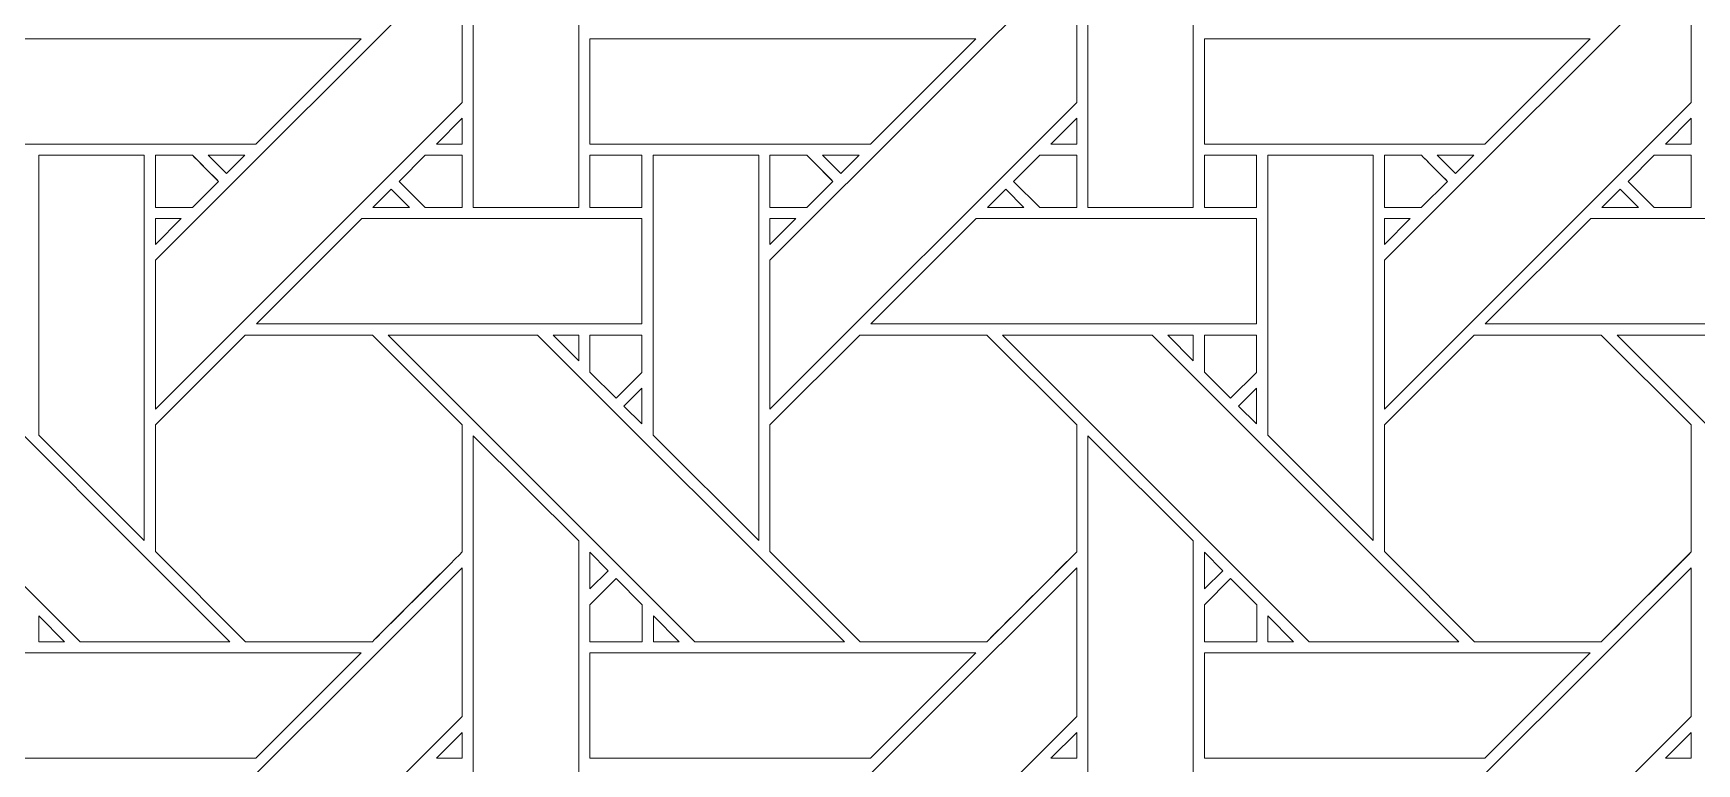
# Model space of a CAD drawing. Header units: inches. Extents: x 4.4 to 20.4, y 1.1 to 17.1.
# Drawn here: x 15.278 to 17.846, y 8.195 to 9.324 of the extents above; entities that cross this region are included whole.
import ezdxf

# ---------------------------------------------------------------- set-up
doc = ezdxf.new("R2010")
doc.units = ezdxf.units.IN
doc.header["$MEASUREMENT"] = 0
doc.layers.add('Design', color=7, linetype='Continuous', lineweight=0)

msp = doc.modelspace()

# ---------------------------------------------------------------- linework, layer by layer
at = {"layer": 'Design'}
for points, knots in [([(12.3829, 17.0948), (7.9646, 17.0948), (4.3829, 13.513), (4.3829, 9.0948), (4.3829, 4.6765), (7.9646, 1.0948), (12.3829, 1.0948), (16.8011, 1.0948), (20.3829, 4.6765), (20.3829, 9.0948), (20.3829, 13.513), (16.8011, 17.0948), (12.3829, 17.0948)], [0, 0, 0, 0, 1, 1, 1, 2, 2, 2, 3, 3, 3, 4, 4, 4, 4]), ([(12.3829, 16.2388), (8.4373, 16.2388), (5.2388, 13.0403), (5.2388, 9.0948), (5.2388, 5.1492), (8.4373, 1.9507), (12.3829, 1.9507), (16.3284, 1.9507), (19.5269, 5.1492), (19.5269, 9.0948), (19.5269, 13.0403), (16.3284, 16.2388), (12.3829, 16.2388)], [0, 0, 0, 0, 1, 1, 1, 2, 2, 2, 3, 3, 3, 4, 4, 4, 4]), ([(15.9574, 9.0544), (15.9574, 9.0544), (15.9574, 9.6503), (15.9574, 9.6503), (15.9574, 9.6503), (16.1201, 9.4881), (16.1201, 9.4881), (16.1201, 9.4881), (16.1201, 9.0544), (16.1201, 9.0544), (16.1201, 9.0544), (15.9574, 9.0544), (15.9574, 9.0544)], [0, 0, 0, 0, 1, 1, 1, 2, 2, 2, 3, 3, 3, 4, 4, 4, 4]), ([(16.9061, 9.0544), (16.9061, 9.0544), (16.9061, 9.6503), (16.9061, 9.6503), (16.9061, 9.6503), (17.0689, 9.4881), (17.0689, 9.4881), (17.0689, 9.4881), (17.0689, 9.0544), (17.0689, 9.0544), (17.0689, 9.0544), (16.9061, 9.0544), (16.9061, 9.0544)], [0, 0, 0, 0, 1, 1, 1, 2, 2, 2, 3, 3, 3, 4, 4, 4, 4]), ([(15.4666, 8.743), (15.4666, 8.743), (15.4666, 8.9731), (15.4666, 8.9731), (15.4666, 8.9731), (15.9403, 9.4467), (15.9403, 9.4467), (15.9403, 9.4467), (15.9403, 9.2166), (15.9403, 9.2166), (15.9403, 9.2166), (15.4666, 8.743), (15.4666, 8.743)], [0, 0, 0, 0, 1, 1, 1, 2, 2, 2, 3, 3, 3, 4, 4, 4, 4]), ([(16.889, 9.2166), (16.889, 9.2166), (16.4153, 8.743), (16.4153, 8.743), (16.4153, 8.743), (16.4153, 8.9731), (16.4153, 8.9731), (16.4153, 8.9731), (16.889, 9.4467), (16.889, 9.4467), (16.889, 9.4467), (16.889, 9.2166), (16.889, 9.2166)], [0, 0, 0, 0, 1, 1, 1, 2, 2, 2, 3, 3, 3, 4, 4, 4, 4]), ([(17.8377, 9.2166), (17.8377, 9.2166), (17.364, 8.743), (17.364, 8.743), (17.364, 8.743), (17.364, 8.9731), (17.364, 8.9731), (17.364, 8.9731), (17.8377, 9.4467), (17.8377, 9.4467), (17.8377, 9.4467), (17.8377, 9.2166), (17.8377, 9.2166)], [0, 0, 0, 0, 1, 1, 1, 2, 2, 2, 3, 3, 3, 4, 4, 4, 4]), ([(15.6217, 9.1525), (15.6217, 9.1525), (15.1887, 9.1525), (15.1887, 9.1525), (15.1887, 9.1525), (15.1887, 9.3152), (15.1887, 9.3152), (15.1887, 9.3152), (15.7844, 9.3152), (15.7844, 9.3152), (15.7844, 9.3152), (15.6217, 9.1525), (15.6217, 9.1525)], [0, 0, 0, 0, 1, 1, 1, 2, 2, 2, 3, 3, 3, 4, 4, 4, 4]), ([(16.5704, 9.1525), (16.5704, 9.1525), (16.1375, 9.1525), (16.1375, 9.1525), (16.1375, 9.1525), (16.1375, 9.3152), (16.1375, 9.3152), (16.1375, 9.3152), (16.7332, 9.3152), (16.7332, 9.3152), (16.7332, 9.3152), (16.5704, 9.1525), (16.5704, 9.1525)], [0, 0, 0, 0, 1, 1, 1, 2, 2, 2, 3, 3, 3, 4, 4, 4, 4]), ([(17.5191, 9.1525), (17.5191, 9.1525), (17.0862, 9.1525), (17.0862, 9.1525), (17.0862, 9.1525), (17.0862, 9.3152), (17.0862, 9.3152), (17.0862, 9.3152), (17.6819, 9.3152), (17.6819, 9.3152), (17.6819, 9.3152), (17.5191, 9.1525), (17.5191, 9.1525)], [0, 0, 0, 0, 1, 1, 1, 2, 2, 2, 3, 3, 3, 4, 4, 4, 4]), ([(15.9403, 9.1923), (15.9403, 9.1923), (15.9403, 9.1525), (15.9403, 9.1525), (15.9403, 9.1525), (15.9005, 9.1525), (15.9005, 9.1525), (15.9005, 9.1525), (15.9403, 9.1923), (15.9403, 9.1923)], [0, 0, 0, 0, 1, 1, 1, 2, 2, 2, 3, 3, 3, 3]), ([(16.889, 9.1923), (16.889, 9.1923), (16.889, 9.1525), (16.889, 9.1525), (16.889, 9.1525), (16.8492, 9.1525), (16.8492, 9.1525), (16.8492, 9.1525), (16.889, 9.1923), (16.889, 9.1923)], [0, 0, 0, 0, 1, 1, 1, 2, 2, 2, 3, 3, 3, 3]), ([(17.8377, 9.1923), (17.8377, 9.1923), (17.8377, 9.1525), (17.8377, 9.1525), (17.8377, 9.1525), (17.7979, 9.1525), (17.7979, 9.1525), (17.7979, 9.1525), (17.8377, 9.1923), (17.8377, 9.1923)], [0, 0, 0, 0, 1, 1, 1, 2, 2, 2, 3, 3, 3, 3]), ([(15.2865, 8.703), (15.2865, 8.703), (15.2865, 9.1352), (15.2865, 9.1352), (15.2865, 9.1352), (15.4494, 9.1352), (15.4494, 9.1352), (15.4494, 9.1352), (15.4494, 8.5401), (15.4494, 8.5401), (15.4494, 8.5401), (15.2865, 8.703), (15.2865, 8.703)], [0, 0, 0, 0, 1, 1, 1, 2, 2, 2, 3, 3, 3, 4, 4, 4, 4]), ([(15.4666, 9.0544), (15.4666, 9.0544), (15.4666, 9.1352), (15.4666, 9.1352), (15.4666, 9.1352), (15.5237, 9.1352), (15.5237, 9.1352), (15.5288, 9.1301), (15.5596, 9.0993), (15.564, 9.0948), (15.564, 9.0948), (15.5236, 9.0544), (15.5236, 9.0544), (15.5236, 9.0544), (15.4666, 9.0544), (15.4666, 9.0544)], [0, 0, 0, 0, 1, 1, 1, 2, 2, 2, 3, 3, 3, 4, 4, 4, 5, 5, 5, 5]), ([(15.564, 9.0948), (15.564, 9.0948), (15.5236, 9.0544), (15.5236, 9.0544), (15.5236, 9.0544), (15.4666, 9.0544), (15.4666, 9.0544), (15.4666, 9.0544), (15.4666, 9.1352), (15.4666, 9.1352), (15.4666, 9.1352), (15.5237, 9.1352), (15.5237, 9.1352), (15.5294, 9.1295), (15.564, 9.0948), (15.564, 9.0948)], [0, 0, 0, 0, 1, 1, 1, 2, 2, 2, 3, 3, 3, 4, 4, 4, 5, 5, 5, 5]), ([(15.548, 9.1352), (15.548, 9.1352), (15.6045, 9.1352), (15.6045, 9.1352), (15.6045, 9.1352), (15.5762, 9.107), (15.5762, 9.107), (15.5762, 9.107), (15.548, 9.1352), (15.548, 9.1352)], [0, 0, 0, 0, 1, 1, 1, 2, 2, 2, 3, 3, 3, 3]), ([(15.8832, 9.0544), (15.8832, 9.0544), (15.8428, 9.0948), (15.8428, 9.0948), (15.8428, 9.0948), (15.8832, 9.1352), (15.8832, 9.1352), (15.8832, 9.1352), (15.9403, 9.1352), (15.9403, 9.1352), (15.9403, 9.1352), (15.9403, 9.0544), (15.9403, 9.0544), (15.9403, 9.0544), (15.8832, 9.0544), (15.8832, 9.0544)], [0, 0, 0, 0, 1, 1, 1, 2, 2, 2, 3, 3, 3, 4, 4, 4, 5, 5, 5, 5]), ([(15.9403, 9.0544), (15.9403, 9.0544), (15.8832, 9.0544), (15.8832, 9.0544), (15.8832, 9.0544), (15.8428, 9.0948), (15.8428, 9.0948), (15.8428, 9.0948), (15.8832, 9.1352), (15.8832, 9.1352), (15.8832, 9.1352), (15.9403, 9.1352), (15.9403, 9.1352), (15.9403, 9.1352), (15.9403, 9.0544), (15.9403, 9.0544)], [0, 0, 0, 0, 1, 1, 1, 2, 2, 2, 3, 3, 3, 4, 4, 4, 5, 5, 5, 5]), ([(16.1375, 9.1352), (16.1375, 9.1352), (16.2177, 9.1352), (16.2177, 9.1352), (16.2177, 9.1352), (16.2177, 9.0544), (16.2177, 9.0544), (16.2177, 9.0544), (16.1375, 9.0544), (16.1375, 9.0544), (16.1375, 9.0544), (16.1375, 9.1352), (16.1375, 9.1352)], [0, 0, 0, 0, 1, 1, 1, 2, 2, 2, 3, 3, 3, 4, 4, 4, 4]), ([(16.1375, 9.0544), (16.1375, 9.0544), (16.1375, 9.1352), (16.1375, 9.1352), (16.1375, 9.1352), (16.2177, 9.1352), (16.2177, 9.1352), (16.2177, 9.1352), (16.2177, 9.0544), (16.2177, 9.0544), (16.2177, 9.0544), (16.1375, 9.0544), (16.1375, 9.0544)], [0, 0, 0, 0, 1, 1, 1, 2, 2, 2, 3, 3, 3, 4, 4, 4, 4]), ([(16.2352, 8.703), (16.2352, 8.703), (16.2352, 9.1352), (16.2352, 9.1352), (16.2352, 9.1352), (16.3982, 9.1352), (16.3982, 9.1352), (16.3982, 9.1352), (16.3982, 8.5401), (16.3982, 8.5401), (16.3982, 8.5401), (16.2352, 8.703), (16.2352, 8.703)], [0, 0, 0, 0, 1, 1, 1, 2, 2, 2, 3, 3, 3, 4, 4, 4, 4]), ([(16.4724, 9.1352), (16.4775, 9.1301), (16.5083, 9.0993), (16.5127, 9.0948), (16.5127, 9.0948), (16.4723, 9.0544), (16.4723, 9.0544), (16.4723, 9.0544), (16.4153, 9.0544), (16.4153, 9.0544), (16.4153, 9.0544), (16.4153, 9.1352), (16.4153, 9.1352), (16.4153, 9.1352), (16.4724, 9.1352), (16.4724, 9.1352)], [0, 0, 0, 0, 1, 1, 1, 2, 2, 2, 3, 3, 3, 4, 4, 4, 5, 5, 5, 5]), ([(16.4988, 9.1088), (16.4988, 9.1088), (16.5127, 9.0948), (16.5127, 9.0948), (16.5127, 9.0948), (16.4723, 9.0544), (16.4723, 9.0544), (16.4723, 9.0544), (16.4153, 9.0544), (16.4153, 9.0544), (16.4153, 9.0544), (16.4153, 9.1352), (16.4153, 9.1352), (16.4153, 9.1352), (16.4724, 9.1352), (16.4724, 9.1352), (16.4781, 9.1295), (16.489, 9.1186), (16.4988, 9.1088)], [0, 0, 0, 0, 1, 1, 1, 2, 2, 2, 3, 3, 3, 4, 4, 4, 5, 5, 5, 6, 6, 6, 6]), ([(16.4967, 9.1352), (16.4967, 9.1352), (16.5532, 9.1352), (16.5532, 9.1352), (16.5532, 9.1352), (16.5249, 9.107), (16.5249, 9.107), (16.5249, 9.107), (16.4967, 9.1352), (16.4967, 9.1352)], [0, 0, 0, 0, 1, 1, 1, 2, 2, 2, 3, 3, 3, 3]), ([(16.8319, 9.0544), (16.8319, 9.0544), (16.7915, 9.0948), (16.7915, 9.0948), (16.7915, 9.0948), (16.832, 9.1352), (16.832, 9.1352), (16.832, 9.1352), (16.889, 9.1352), (16.889, 9.1352), (16.889, 9.1352), (16.889, 9.0544), (16.889, 9.0544), (16.889, 9.0544), (16.8319, 9.0544), (16.8319, 9.0544)], [0, 0, 0, 0, 1, 1, 1, 2, 2, 2, 3, 3, 3, 4, 4, 4, 5, 5, 5, 5]), ([(16.889, 9.0544), (16.889, 9.0544), (16.8319, 9.0544), (16.8319, 9.0544), (16.8319, 9.0544), (16.7915, 9.0948), (16.7915, 9.0948), (16.7915, 9.0948), (16.832, 9.1352), (16.832, 9.1352), (16.832, 9.1352), (16.889, 9.1352), (16.889, 9.1352), (16.889, 9.1352), (16.889, 9.0544), (16.889, 9.0544)], [0, 0, 0, 0, 1, 1, 1, 2, 2, 2, 3, 3, 3, 4, 4, 4, 5, 5, 5, 5]), ([(17.0862, 9.0544), (17.0862, 9.0544), (17.0862, 9.1352), (17.0862, 9.1352), (17.0862, 9.1352), (17.1665, 9.1352), (17.1665, 9.1352), (17.1665, 9.1352), (17.1665, 9.0544), (17.1665, 9.0544), (17.1665, 9.0544), (17.0862, 9.0544), (17.0862, 9.0544)], [0, 0, 0, 0, 1, 1, 1, 2, 2, 2, 3, 3, 3, 4, 4, 4, 4]), ([(17.0862, 9.0544), (17.0862, 9.0544), (17.0862, 9.1352), (17.0862, 9.1352), (17.0862, 9.1352), (17.1665, 9.1352), (17.1665, 9.1352), (17.1665, 9.1352), (17.1665, 9.0544), (17.1665, 9.0544), (17.1665, 9.0544), (17.0862, 9.0544), (17.0862, 9.0544)], [0, 0, 0, 0, 1, 1, 1, 2, 2, 2, 3, 3, 3, 4, 4, 4, 4]), ([(17.184, 8.703), (17.184, 8.703), (17.184, 9.1352), (17.184, 9.1352), (17.184, 9.1352), (17.3469, 9.1352), (17.3469, 9.1352), (17.3469, 9.1352), (17.3469, 8.5401), (17.3469, 8.5401), (17.3469, 8.5401), (17.184, 8.703), (17.184, 8.703)], [0, 0, 0, 0, 1, 1, 1, 2, 2, 2, 3, 3, 3, 4, 4, 4, 4]), ([(17.4211, 9.1352), (17.4263, 9.1301), (17.457, 9.0993), (17.4615, 9.0948), (17.4615, 9.0948), (17.421, 9.0544), (17.421, 9.0544), (17.421, 9.0544), (17.3641, 9.0544), (17.3641, 9.0544), (17.3641, 9.0544), (17.3641, 9.1352), (17.3641, 9.1352), (17.3641, 9.1352), (17.4211, 9.1352), (17.4211, 9.1352)], [0, 0, 0, 0, 1, 1, 1, 2, 2, 2, 3, 3, 3, 4, 4, 4, 5, 5, 5, 5]), ([(17.446, 9.1102), (17.446, 9.1102), (17.4615, 9.0948), (17.4615, 9.0948), (17.4615, 9.0948), (17.421, 9.0544), (17.421, 9.0544), (17.421, 9.0544), (17.3641, 9.0544), (17.3641, 9.0544), (17.3641, 9.0544), (17.3641, 9.1352), (17.3641, 9.1352), (17.3641, 9.1352), (17.4211, 9.1352), (17.4211, 9.1352), (17.4266, 9.1298), (17.4366, 9.1197), (17.446, 9.1102)], [0, 0, 0, 0, 1, 1, 1, 2, 2, 2, 3, 3, 3, 4, 4, 4, 5, 5, 5, 6, 6, 6, 6]), ([(17.4455, 9.1352), (17.4455, 9.1352), (17.5019, 9.1352), (17.5019, 9.1352), (17.5019, 9.1352), (17.4736, 9.107), (17.4736, 9.107), (17.4736, 9.107), (17.4455, 9.1352), (17.4455, 9.1352)], [0, 0, 0, 0, 1, 1, 1, 2, 2, 2, 3, 3, 3, 3]), ([(17.7806, 9.0544), (17.7806, 9.0544), (17.7403, 9.0948), (17.7403, 9.0948), (17.7403, 9.0948), (17.7807, 9.1352), (17.7807, 9.1352), (17.7807, 9.1352), (17.8377, 9.1352), (17.8377, 9.1352), (17.8377, 9.1352), (17.8377, 9.0544), (17.8377, 9.0544), (17.8377, 9.0544), (17.7806, 9.0544), (17.7806, 9.0544)], [0, 0, 0, 0, 1, 1, 1, 2, 2, 2, 3, 3, 3, 4, 4, 4, 5, 5, 5, 5]), ([(17.8377, 9.0544), (17.8377, 9.0544), (17.7806, 9.0544), (17.7806, 9.0544), (17.7806, 9.0544), (17.7403, 9.0948), (17.7403, 9.0948), (17.7403, 9.0948), (17.7807, 9.1352), (17.7807, 9.1352), (17.7807, 9.1352), (17.8377, 9.1352), (17.8377, 9.1352), (17.8377, 9.1352), (17.8377, 9.0544), (17.8377, 9.0544)], [0, 0, 0, 0, 1, 1, 1, 2, 2, 2, 3, 3, 3, 4, 4, 4, 5, 5, 5, 5]), ([(15.8307, 9.0827), (15.8307, 9.0827), (15.8589, 9.0544), (15.8589, 9.0544), (15.8589, 9.0544), (15.8024, 9.0544), (15.8024, 9.0544), (15.8024, 9.0544), (15.8307, 9.0827), (15.8307, 9.0827)], [0, 0, 0, 0, 1, 1, 1, 2, 2, 2, 3, 3, 3, 3]), ([(16.7794, 9.0827), (16.7794, 9.0827), (16.8076, 9.0544), (16.8076, 9.0544), (16.8076, 9.0544), (16.7511, 9.0544), (16.7511, 9.0544), (16.7511, 9.0544), (16.7794, 9.0827), (16.7794, 9.0827)], [0, 0, 0, 0, 1, 1, 1, 2, 2, 2, 3, 3, 3, 3]), ([(17.7281, 9.0827), (17.7281, 9.0827), (17.7564, 9.0544), (17.7564, 9.0544), (17.7564, 9.0544), (17.6999, 9.0544), (17.6999, 9.0544), (17.6999, 9.0544), (17.7281, 9.0827), (17.7281, 9.0827)], [0, 0, 0, 0, 1, 1, 1, 2, 2, 2, 3, 3, 3, 3]), ([(15.5064, 9.0373), (15.5064, 9.0373), (15.4666, 8.9975), (15.4666, 8.9975), (15.4666, 8.9975), (15.4666, 9.0373), (15.4666, 9.0373), (15.4666, 9.0373), (15.5064, 9.0373), (15.5064, 9.0373)], [0, 0, 0, 0, 1, 1, 1, 2, 2, 2, 3, 3, 3, 3]), ([(16.2177, 9.0373), (16.2177, 9.0373), (16.2177, 8.8745), (16.2177, 8.8745), (16.2177, 8.8745), (15.6224, 8.8745), (15.6224, 8.8745), (15.6224, 8.8745), (15.7853, 9.0373), (15.7853, 9.0373), (15.7853, 9.0373), (16.2177, 9.0373), (16.2177, 9.0373)], [0, 0, 0, 0, 1, 1, 1, 2, 2, 2, 3, 3, 3, 4, 4, 4, 4]), ([(16.4551, 9.0373), (16.4551, 9.0373), (16.4153, 8.9975), (16.4153, 8.9975), (16.4153, 8.9975), (16.4153, 9.0373), (16.4153, 9.0373), (16.4153, 9.0373), (16.4551, 9.0373), (16.4551, 9.0373)], [0, 0, 0, 0, 1, 1, 1, 2, 2, 2, 3, 3, 3, 3]), ([(17.1664, 9.0373), (17.1664, 9.0373), (17.1664, 8.8745), (17.1664, 8.8745), (17.1664, 8.8745), (16.5711, 8.8745), (16.5711, 8.8745), (16.5711, 8.8745), (16.734, 9.0373), (16.734, 9.0373), (16.734, 9.0373), (17.1664, 9.0373), (17.1664, 9.0373)], [0, 0, 0, 0, 1, 1, 1, 2, 2, 2, 3, 3, 3, 4, 4, 4, 4]), ([(17.4039, 9.0373), (17.4039, 9.0373), (17.364, 8.9974), (17.364, 8.9974), (17.364, 8.9974), (17.364, 9.0373), (17.364, 9.0373), (17.364, 9.0373), (17.4039, 9.0373), (17.4039, 9.0373)], [0, 0, 0, 0, 1, 1, 1, 2, 2, 2, 3, 3, 3, 3]), ([(18.1152, 9.0373), (18.1152, 9.0373), (18.1152, 8.8745), (18.1152, 8.8745), (18.1152, 8.8745), (17.5199, 8.8745), (17.5199, 8.8745), (17.5199, 8.8745), (17.6827, 9.0373), (17.6827, 9.0373), (17.6827, 9.0373), (18.1152, 9.0373), (18.1152, 9.0373)], [0, 0, 0, 0, 1, 1, 1, 2, 2, 2, 3, 3, 3, 4, 4, 4, 4]), ([(15.3505, 8.3837), (15.3505, 8.3837), (14.877, 8.8573), (14.877, 8.8573), (14.877, 8.8573), (15.1079, 8.8573), (15.1079, 8.8573), (15.1079, 8.8573), (15.5816, 8.3837), (15.5816, 8.3837), (15.5816, 8.3837), (15.3505, 8.3837), (15.3505, 8.3837)], [0, 0, 0, 0, 1, 1, 1, 2, 2, 2, 3, 3, 3, 4, 4, 4, 4]), ([(15.8016, 8.3837), (15.8016, 8.3837), (15.6058, 8.3837), (15.6058, 8.3837), (15.6058, 8.3837), (15.4666, 8.5229), (15.4666, 8.5229), (15.4666, 8.5229), (15.4666, 8.7186), (15.4666, 8.7186), (15.4666, 8.7186), (15.6053, 8.8573), (15.6053, 8.8573), (15.6053, 8.8573), (15.8015, 8.8573), (15.8015, 8.8573), (15.8015, 8.8573), (15.9403, 8.7186), (15.9403, 8.7186), (15.9403, 8.7186), (15.9403, 8.5224), (15.9403, 8.5224), (15.9225, 8.5044), (15.8105, 8.3927), (15.8016, 8.3837)], [0, 0, 0, 0, 1, 1, 1, 2, 2, 2, 3, 3, 3, 4, 4, 4, 5, 5, 5, 6, 6, 6, 7, 7, 7, 8, 8, 8, 8]), ([(15.9403, 8.5224), (15.9221, 8.5041), (15.8102, 8.3924), (15.8016, 8.3837), (15.8016, 8.3837), (15.6058, 8.3837), (15.6058, 8.3837), (15.6058, 8.3837), (15.4666, 8.5229), (15.4666, 8.5229), (15.4666, 8.5229), (15.4666, 8.7186), (15.4666, 8.7186), (15.4666, 8.7186), (15.6053, 8.8573), (15.6053, 8.8573), (15.6053, 8.8573), (15.8015, 8.8573), (15.8015, 8.8573), (15.8015, 8.8573), (15.9403, 8.7186), (15.9403, 8.7186), (15.9403, 8.7186), (15.9403, 8.5224), (15.9403, 8.5224)], [0, 0, 0, 0, 1, 1, 1, 2, 2, 2, 3, 3, 3, 4, 4, 4, 5, 5, 5, 6, 6, 6, 7, 7, 7, 8, 8, 8, 8]), ([(16.2993, 8.3837), (16.2993, 8.3837), (15.8257, 8.8573), (15.8257, 8.8573), (15.8257, 8.8573), (16.0567, 8.8573), (16.0567, 8.8573), (16.0567, 8.8573), (16.5303, 8.3837), (16.5303, 8.3837), (16.5303, 8.3837), (16.2993, 8.3837), (16.2993, 8.3837)], [0, 0, 0, 0, 1, 1, 1, 2, 2, 2, 3, 3, 3, 4, 4, 4, 4]), ([(16.1202, 8.8573), (16.1202, 8.8573), (16.1202, 8.8175), (16.1202, 8.8175), (16.1202, 8.8175), (16.0808, 8.8573), (16.0808, 8.8573), (16.0808, 8.8573), (16.1202, 8.8573), (16.1202, 8.8573)], [0, 0, 0, 0, 1, 1, 1, 2, 2, 2, 3, 3, 3, 3]), ([(16.2177, 8.8573), (16.2177, 8.8573), (16.2177, 8.7997), (16.2177, 8.7997), (16.2177, 8.7997), (16.1778, 8.7598), (16.1778, 8.7598), (16.1778, 8.7598), (16.1375, 8.8001), (16.1375, 8.8001), (16.1375, 8.8001), (16.1375, 8.8573), (16.1375, 8.8573), (16.1375, 8.8573), (16.2177, 8.8573), (16.2177, 8.8573)], [0, 0, 0, 0, 1, 1, 1, 2, 2, 2, 3, 3, 3, 4, 4, 4, 5, 5, 5, 5]), ([(16.1778, 8.7598), (16.1778, 8.7598), (16.1375, 8.8001), (16.1375, 8.8001), (16.1375, 8.8001), (16.1375, 8.8573), (16.1375, 8.8573), (16.1375, 8.8573), (16.2177, 8.8573), (16.2177, 8.8573), (16.2177, 8.8573), (16.2177, 8.7997), (16.2177, 8.7997), (16.2177, 8.7997), (16.1778, 8.7598), (16.1778, 8.7598)], [0, 0, 0, 0, 1, 1, 1, 2, 2, 2, 3, 3, 3, 4, 4, 4, 5, 5, 5, 5]), ([(16.554, 8.8573), (16.554, 8.8573), (16.7502, 8.8573), (16.7502, 8.8573), (16.7502, 8.8573), (16.889, 8.7186), (16.889, 8.7186), (16.889, 8.7186), (16.889, 8.5224), (16.889, 8.5224), (16.8712, 8.5045), (16.7593, 8.3927), (16.7503, 8.3837), (16.7503, 8.3837), (16.5546, 8.3837), (16.5546, 8.3837), (16.5546, 8.3837), (16.4153, 8.5229), (16.4153, 8.5229), (16.4153, 8.5229), (16.4153, 8.7186), (16.4153, 8.7186), (16.4153, 8.7186), (16.554, 8.8573), (16.554, 8.8573)], [0, 0, 0, 0, 1, 1, 1, 2, 2, 2, 3, 3, 3, 4, 4, 4, 5, 5, 5, 6, 6, 6, 7, 7, 7, 8, 8, 8, 8]), ([(16.889, 8.5224), (16.871, 8.5042), (16.7591, 8.3925), (16.7503, 8.3837), (16.7503, 8.3837), (16.5546, 8.3837), (16.5546, 8.3837), (16.5546, 8.3837), (16.4153, 8.5229), (16.4153, 8.5229), (16.4153, 8.5229), (16.4153, 8.7186), (16.4153, 8.7186), (16.4153, 8.7186), (16.554, 8.8573), (16.554, 8.8573), (16.554, 8.8573), (16.7502, 8.8573), (16.7502, 8.8573), (16.7502, 8.8573), (16.889, 8.7186), (16.889, 8.7186), (16.889, 8.7186), (16.889, 8.5224), (16.889, 8.5224)], [0, 0, 0, 0, 1, 1, 1, 2, 2, 2, 3, 3, 3, 4, 4, 4, 5, 5, 5, 6, 6, 6, 7, 7, 7, 8, 8, 8, 8]), ([(17.248, 8.3837), (17.248, 8.3837), (16.7745, 8.8573), (16.7745, 8.8573), (16.7745, 8.8573), (17.0054, 8.8573), (17.0054, 8.8573), (17.0054, 8.8573), (17.479, 8.3837), (17.479, 8.3837), (17.479, 8.3837), (17.248, 8.3837), (17.248, 8.3837)], [0, 0, 0, 0, 1, 1, 1, 2, 2, 2, 3, 3, 3, 4, 4, 4, 4]), ([(17.069, 8.8573), (17.069, 8.8573), (17.069, 8.8175), (17.069, 8.8175), (17.069, 8.8175), (17.0295, 8.8573), (17.0295, 8.8573), (17.0295, 8.8573), (17.069, 8.8573), (17.069, 8.8573)], [0, 0, 0, 0, 1, 1, 1, 2, 2, 2, 3, 3, 3, 3]), ([(17.1665, 8.8573), (17.1665, 8.8573), (17.1665, 8.7997), (17.1665, 8.7997), (17.1665, 8.7997), (17.1265, 8.7598), (17.1265, 8.7598), (17.1265, 8.7598), (17.0862, 8.8001), (17.0862, 8.8001), (17.0862, 8.8001), (17.0862, 8.8573), (17.0862, 8.8573), (17.0862, 8.8573), (17.1665, 8.8573), (17.1665, 8.8573)], [0, 0, 0, 0, 1, 1, 1, 2, 2, 2, 3, 3, 3, 4, 4, 4, 5, 5, 5, 5]), ([(17.1265, 8.7598), (17.1265, 8.7598), (17.0862, 8.8001), (17.0862, 8.8001), (17.0862, 8.8001), (17.0862, 8.8573), (17.0862, 8.8573), (17.0862, 8.8573), (17.1665, 8.8573), (17.1665, 8.8573), (17.1665, 8.8573), (17.1665, 8.7997), (17.1665, 8.7997), (17.1665, 8.7997), (17.1265, 8.7598), (17.1265, 8.7598)], [0, 0, 0, 0, 1, 1, 1, 2, 2, 2, 3, 3, 3, 4, 4, 4, 5, 5, 5, 5]), ([(17.5028, 8.8573), (17.5028, 8.8573), (17.699, 8.8573), (17.699, 8.8573), (17.699, 8.8573), (17.8377, 8.7186), (17.8377, 8.7186), (17.8377, 8.7186), (17.8377, 8.5224), (17.8377, 8.5224), (17.8199, 8.5044), (17.708, 8.3927), (17.699, 8.3837), (17.699, 8.3837), (17.5033, 8.3837), (17.5033, 8.3837), (17.5033, 8.3837), (17.3641, 8.5229), (17.3641, 8.5229), (17.3641, 8.5229), (17.3641, 8.7186), (17.3641, 8.7186), (17.3641, 8.7186), (17.5028, 8.8573), (17.5028, 8.8573)], [0, 0, 0, 0, 1, 1, 1, 2, 2, 2, 3, 3, 3, 4, 4, 4, 5, 5, 5, 6, 6, 6, 7, 7, 7, 8, 8, 8, 8]), ([(17.8377, 8.5224), (17.8204, 8.5049), (17.7084, 8.3931), (17.699, 8.3837), (17.699, 8.3837), (17.5033, 8.3837), (17.5033, 8.3837), (17.5033, 8.3837), (17.3641, 8.5229), (17.3641, 8.5229), (17.3641, 8.5229), (17.3641, 8.7186), (17.3641, 8.7186), (17.3641, 8.7186), (17.5028, 8.8573), (17.5028, 8.8573), (17.5028, 8.8573), (17.699, 8.8573), (17.699, 8.8573), (17.699, 8.8573), (17.8377, 8.7186), (17.8377, 8.7186), (17.8377, 8.7186), (17.8377, 8.5224), (17.8377, 8.5224)], [0, 0, 0, 0, 1, 1, 1, 2, 2, 2, 3, 3, 3, 4, 4, 4, 5, 5, 5, 6, 6, 6, 7, 7, 7, 8, 8, 8, 8]), ([(18.1967, 8.3837), (18.1967, 8.3837), (17.7232, 8.8573), (17.7232, 8.8573), (17.7232, 8.8573), (17.9541, 8.8573), (17.9541, 8.8573), (17.9541, 8.8573), (18.4278, 8.3837), (18.4278, 8.3837), (18.4278, 8.3837), (18.1967, 8.3837), (18.1967, 8.3837)], [0, 0, 0, 0, 1, 1, 1, 2, 2, 2, 3, 3, 3, 4, 4, 4, 4]), ([(16.2177, 8.7755), (16.2177, 8.7755), (16.2177, 8.7203), (16.2177, 8.7203), (16.2177, 8.7203), (16.1899, 8.7477), (16.1899, 8.7477), (16.1899, 8.7477), (16.2177, 8.7755), (16.2177, 8.7755)], [0, 0, 0, 0, 1, 1, 1, 2, 2, 2, 3, 3, 3, 3]), ([(17.1664, 8.7755), (17.1664, 8.7755), (17.1664, 8.7203), (17.1664, 8.7203), (17.1664, 8.7203), (17.1387, 8.7477), (17.1387, 8.7477), (17.1387, 8.7477), (17.1664, 8.7755), (17.1664, 8.7755)], [0, 0, 0, 0, 1, 1, 1, 2, 2, 2, 3, 3, 3, 3]), ([(15.9574, 8.1057), (15.9574, 8.1057), (15.9574, 8.7015), (15.9574, 8.7015), (15.9574, 8.7015), (16.1201, 8.5394), (16.1201, 8.5394), (16.1201, 8.5394), (16.1201, 8.1057), (16.1201, 8.1057), (16.1201, 8.1057), (15.9574, 8.1057), (15.9574, 8.1057)], [0, 0, 0, 0, 1, 1, 1, 2, 2, 2, 3, 3, 3, 4, 4, 4, 4]), ([(16.9061, 8.1057), (16.9061, 8.1057), (16.9061, 8.7015), (16.9061, 8.7015), (16.9061, 8.7015), (17.0689, 8.5394), (17.0689, 8.5394), (17.0689, 8.5394), (17.0689, 8.1057), (17.0689, 8.1057), (17.0689, 8.1057), (16.9061, 8.1057), (16.9061, 8.1057)], [0, 0, 0, 0, 1, 1, 1, 2, 2, 2, 3, 3, 3, 4, 4, 4, 4]), ([(16.1374, 8.4651), (16.1374, 8.4651), (16.1374, 8.5219), (16.1374, 8.5219), (16.1374, 8.5219), (16.1656, 8.4933), (16.1656, 8.4933), (16.1656, 8.4933), (16.1374, 8.4651), (16.1374, 8.4651)], [0, 0, 0, 0, 1, 1, 1, 2, 2, 2, 3, 3, 3, 3]), ([(17.0862, 8.4651), (17.0862, 8.4651), (17.0862, 8.5219), (17.0862, 8.5219), (17.0862, 8.5219), (17.1144, 8.4933), (17.1144, 8.4933), (17.1144, 8.4933), (17.0862, 8.4651), (17.0862, 8.4651)], [0, 0, 0, 0, 1, 1, 1, 2, 2, 2, 3, 3, 3, 3]), ([(15.4666, 7.7943), (15.4666, 7.7943), (15.4666, 8.0244), (15.4666, 8.0244), (15.4666, 8.0244), (15.9403, 8.498), (15.9403, 8.498), (15.9403, 8.498), (15.9403, 8.2679), (15.9403, 8.2679), (15.9403, 8.2679), (15.4666, 7.7943), (15.4666, 7.7943)], [0, 0, 0, 0, 1, 1, 1, 2, 2, 2, 3, 3, 3, 4, 4, 4, 4]), ([(16.1375, 8.3834), (16.1375, 8.3834), (16.1375, 8.4407), (16.1375, 8.4407), (16.1375, 8.4407), (16.1778, 8.4811), (16.1778, 8.4811), (16.1778, 8.4811), (16.2181, 8.4407), (16.2181, 8.4407), (16.2181, 8.4407), (16.2181, 8.3834), (16.2181, 8.3834), (16.2181, 8.3834), (16.1375, 8.3834), (16.1375, 8.3834)], [0, 0, 0, 0, 1, 1, 1, 2, 2, 2, 3, 3, 3, 4, 4, 4, 5, 5, 5, 5]), ([(16.1778, 8.4811), (16.1778, 8.4811), (16.2181, 8.4407), (16.2181, 8.4407), (16.2181, 8.4407), (16.2181, 8.3834), (16.2181, 8.3834), (16.2181, 8.3834), (16.1375, 8.3834), (16.1375, 8.3834), (16.1375, 8.3834), (16.1375, 8.4407), (16.1375, 8.4407), (16.1375, 8.4407), (16.1778, 8.4811), (16.1778, 8.4811)], [0, 0, 0, 0, 1, 1, 1, 2, 2, 2, 3, 3, 3, 4, 4, 4, 5, 5, 5, 5]), ([(16.889, 8.2679), (16.889, 8.2679), (16.4153, 7.7943), (16.4153, 7.7943), (16.4153, 7.7943), (16.4153, 8.0244), (16.4153, 8.0244), (16.4153, 8.0244), (16.889, 8.498), (16.889, 8.498), (16.889, 8.498), (16.889, 8.2679), (16.889, 8.2679)], [0, 0, 0, 0, 1, 1, 1, 2, 2, 2, 3, 3, 3, 4, 4, 4, 4]), ([(17.0862, 8.3834), (17.0862, 8.3834), (17.0862, 8.4407), (17.0862, 8.4407), (17.0862, 8.4407), (17.1265, 8.4811), (17.1265, 8.4811), (17.1265, 8.4811), (17.1669, 8.4407), (17.1669, 8.4407), (17.1669, 8.4407), (17.1669, 8.3834), (17.1669, 8.3834), (17.1669, 8.3834), (17.0862, 8.3834), (17.0862, 8.3834)], [0, 0, 0, 0, 1, 1, 1, 2, 2, 2, 3, 3, 3, 4, 4, 4, 5, 5, 5, 5]), ([(17.1265, 8.4811), (17.1265, 8.4811), (17.1669, 8.4407), (17.1669, 8.4407), (17.1669, 8.4407), (17.1669, 8.3834), (17.1669, 8.3834), (17.1669, 8.3834), (17.0862, 8.3834), (17.0862, 8.3834), (17.0862, 8.3834), (17.0862, 8.4407), (17.0862, 8.4407), (17.0862, 8.4407), (17.1265, 8.4811), (17.1265, 8.4811)], [0, 0, 0, 0, 1, 1, 1, 2, 2, 2, 3, 3, 3, 4, 4, 4, 5, 5, 5, 5]), ([(17.8377, 8.2679), (17.8377, 8.2679), (17.364, 7.7943), (17.364, 7.7943), (17.364, 7.7943), (17.364, 8.0244), (17.364, 8.0244), (17.364, 8.0244), (17.8377, 8.498), (17.8377, 8.498), (17.8377, 8.498), (17.8377, 8.2679), (17.8377, 8.2679)], [0, 0, 0, 0, 1, 1, 1, 2, 2, 2, 3, 3, 3, 4, 4, 4, 4]), ([(15.2866, 8.3837), (15.2866, 8.3837), (15.2866, 8.4235), (15.2866, 8.4235), (15.2866, 8.4235), (15.3264, 8.3837), (15.3264, 8.3837), (15.3264, 8.3837), (15.2866, 8.3837), (15.2866, 8.3837)], [0, 0, 0, 0, 1, 1, 1, 2, 2, 2, 3, 3, 3, 3]), ([(16.2354, 8.3837), (16.2354, 8.3837), (16.2354, 8.4235), (16.2354, 8.4235), (16.2354, 8.4235), (16.2751, 8.3837), (16.2751, 8.3837), (16.2751, 8.3837), (16.2354, 8.3837), (16.2354, 8.3837)], [0, 0, 0, 0, 1, 1, 1, 2, 2, 2, 3, 3, 3, 3]), ([(17.1841, 8.3837), (17.1841, 8.3837), (17.1841, 8.4235), (17.1841, 8.4235), (17.1841, 8.4235), (17.2238, 8.3837), (17.2238, 8.3837), (17.2238, 8.3837), (17.1841, 8.3837), (17.1841, 8.3837)], [0, 0, 0, 0, 1, 1, 1, 2, 2, 2, 3, 3, 3, 3]), ([(15.6217, 8.2037), (15.6217, 8.2037), (15.1887, 8.2037), (15.1887, 8.2037), (15.1887, 8.2037), (15.1887, 8.3664), (15.1887, 8.3664), (15.1887, 8.3664), (15.7844, 8.3664), (15.7844, 8.3664), (15.7844, 8.3664), (15.6217, 8.2037), (15.6217, 8.2037)], [0, 0, 0, 0, 1, 1, 1, 2, 2, 2, 3, 3, 3, 4, 4, 4, 4]), ([(16.5704, 8.2037), (16.5704, 8.2037), (16.1375, 8.2037), (16.1375, 8.2037), (16.1375, 8.2037), (16.1375, 8.3664), (16.1375, 8.3664), (16.1375, 8.3664), (16.7332, 8.3664), (16.7332, 8.3664), (16.7332, 8.3664), (16.5704, 8.2037), (16.5704, 8.2037)], [0, 0, 0, 0, 1, 1, 1, 2, 2, 2, 3, 3, 3, 4, 4, 4, 4]), ([(17.5191, 8.2037), (17.5191, 8.2037), (17.0862, 8.2037), (17.0862, 8.2037), (17.0862, 8.2037), (17.0862, 8.3664), (17.0862, 8.3664), (17.0862, 8.3664), (17.6819, 8.3664), (17.6819, 8.3664), (17.6819, 8.3664), (17.5191, 8.2037), (17.5191, 8.2037)], [0, 0, 0, 0, 1, 1, 1, 2, 2, 2, 3, 3, 3, 4, 4, 4, 4]), ([(15.9403, 8.2435), (15.9403, 8.2435), (15.9403, 8.2038), (15.9403, 8.2038), (15.9403, 8.2038), (15.9005, 8.2038), (15.9005, 8.2038), (15.9005, 8.2038), (15.9403, 8.2435), (15.9403, 8.2435)], [0, 0, 0, 0, 1, 1, 1, 2, 2, 2, 3, 3, 3, 3]), ([(16.889, 8.2435), (16.889, 8.2435), (16.889, 8.2038), (16.889, 8.2038), (16.889, 8.2038), (16.8492, 8.2038), (16.8492, 8.2038), (16.8492, 8.2038), (16.889, 8.2435), (16.889, 8.2435)], [0, 0, 0, 0, 1, 1, 1, 2, 2, 2, 3, 3, 3, 3]), ([(17.8377, 8.2435), (17.8377, 8.2435), (17.8377, 8.2038), (17.8377, 8.2038), (17.8377, 8.2038), (17.7979, 8.2038), (17.7979, 8.2038), (17.7979, 8.2038), (17.8377, 8.2435), (17.8377, 8.2435)], [0, 0, 0, 0, 1, 1, 1, 2, 2, 2, 3, 3, 3, 3])]:
    msp.add_open_spline(points, degree=3, knots=knots, dxfattribs=at)

doc.saveas('drawing.dxf')
